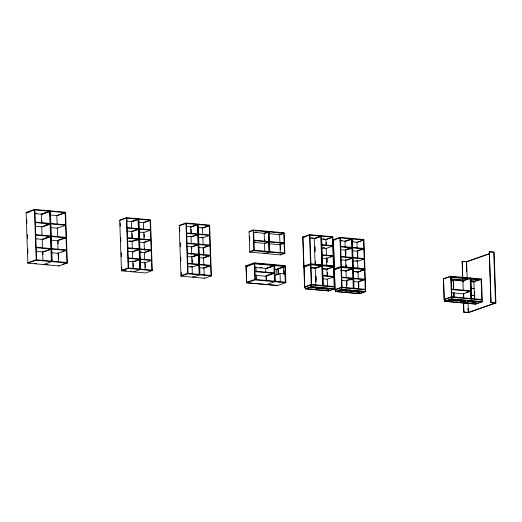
<?xml version="1.0" encoding="UTF-8"?>
<svg xmlns="http://www.w3.org/2000/svg" width="522" height="522" viewBox="0 0 522 522"><rect width="100%" height="100%" fill="white"/><g stroke="black" fill="none" stroke-linecap="round" stroke-linejoin="round"><path stroke-width="0.78" d="M34.452 209.433L26.1 212.369L27.875 263.147L58.986 265.933L67.338 262.997L65.563 212.219L34.452 209.433L36.22 260.21L27.875 263.147M28.031 212.323L30.309 211.527M41.675 214.216L48.507 211.815M48.898 211.854L42.067 214.255L34.674 213.589M64.819 212.943L57.231 215.612L50.229 214.986M45.499 225.008L50.053 223.409L35.287 222.085M42.51 226.874L50.856 223.938L65.622 225.263L57.276 228.192L51.058 227.638M64.089 225.341L65.609 224.806L50.843 223.481M45.936 237.575L50.49 235.977L35.724 234.652M42.948 239.441L51.3 236.505L66.066 237.83L57.714 240.766L50.719 240.133M58.457 240.042L66.046 237.373L51.28 236.048M126.409 217.674L119.701 220.036L121.476 270.814L145.573 272.973L152.28 270.611L150.506 219.834L126.409 217.674L128.184 268.452L121.476 270.814M119.721 220.493L126.428 218.131L150.525 220.291L143.818 222.653L138.193 222.144M44.148 251.741L50.216 249.607M137.73 219.475L131.766 221.569L131.753 221.113M137.377 219.775L132.164 221.609L126.95 221.139M27.855 262.69L36.207 259.754L67.318 262.54M61.929 251.539L66.483 249.94L51.724 248.616M135.426 229.667L138.408 228.623L127.153 227.612M132.51 231.507L137.723 229.673M43.43 264.537L51.782 261.607L50.008 210.829M62.764 264.145L66.562 262.807M132.053 241.086L138.761 238.724L127.505 237.719M136.588 240.303L139.57 239.252L150.825 240.264L144.118 242.619L139.296 242.188M185.93 223.011L179.222 225.367L180.997 276.145L204.696 278.272L211.403 275.916L209.635 225.139L185.93 223.011L187.705 273.789L180.997 276.145M179.242 225.824L185.943 223.468L209.648 225.595M144.105 242.162L146.336 241.379M148.574 240.59L150.812 239.807L139.55 238.795M191.091 226.887L197.055 224.793M196.703 225.093L191.483 226.926L186.347 226.463M137.625 249.353L139.113 248.831L127.857 247.82M133.958 251.454L139.178 249.62M208.904 225.856L202.941 227.951L198.203 227.527M145.201 252.009L151.165 249.914L139.909 248.903M191.828 236.825L198.536 234.469L209.596 235.461L202.888 237.817L198.941 237.464M133.567 261.822L138.787 259.989M195.848 244.831L198.086 244.042L187.026 243.056M192.931 246.671L198.145 244.838M133.521 271.89L140.229 269.535L138.46 218.757M204.722 246.939L208.448 245.634M253.177 230.006L249.066 231.448L249.79 252.113L280.745 254.893L284.855 253.444L284.131 232.779L253.177 230.006L253.894 250.671L249.79 252.113M198.504 247.493L203.247 247.924L209.955 245.562L198.895 244.57M249.085 231.905L253.19 230.463L284.151 233.236L280.04 234.678L269.208 233.706M193.969 255.721L198.438 254.149L187.378 253.157M192.54 257.033L197.753 255.199M264.563 233.295L267.982 232.088M265.639 233.086L269.065 231.885L269.757 251.637M204.324 257.307L210.288 255.212L199.228 254.221M196.618 265.828L199.6 264.784L210.66 265.776L203.952 268.132L199.998 267.779M265.313 243.435L268.732 242.228M203.932 267.675L210.64 265.32L199.58 264.328M279.981 244.289L282.037 243.572M303.758 266.155L302.74 237.105L309.513 234.659L332.821 236.747L334.641 288.79L328.56 290.93L305.253 288.842L305.194 287.061M302.962 237.425L309.533 235.115L332.84 237.203M265.267 253.503L269.372 252.061L268.654 231.39M314.616 238.469L320.456 236.414M315.738 238.247L320.847 236.453M285.293 266.096L254.338 263.323L245.849 266.305L245.836 265.848L254.318 262.866L285.28 265.639L285.873 282.65L277.658 285.534L246.704 282.761L246.123 266.207M246.143 266.664L254.351 263.78L285.312 266.553M326.994 239.252L332.109 237.458M334.791 268.876L334.393 268.837L333.375 239.696L339.946 237.386L363.912 239.533L365.733 291.583L359.651 293.716L335.685 291.57L335.62 289.788M333.421 239.748L334.191 268.882M255.819 267.238L256.315 271.858M333.388 240.153L339.959 237.843L363.925 239.989M266.103 268.452L272.823 266.089M271.727 266.651L266.501 268.491L254.123 267.381M345.375 241.223L351.215 239.174M346.497 241.001L350.882 239.461M277.828 268.719L283.055 266.886M278.657 274.435L278.467 268.96L278.069 268.921L276.706 269.404L276.895 274.879M284.568 266.814L277.097 269.437L274.742 269.228M362.47 240.505L357.355 242.299L351.763 241.797M266.716 275.518L274.18 272.895L255.004 271.179M246.743 282.715L246.169 266.259L246.495 282.8L254.912 279.877L285.873 282.65M346.008 249.412L351.848 247.363L340.651 246.358M347.541 249.686L351.195 248.4M275.009 275.29L280.033 273.521L285.045 273.972L285.332 282.148M330.172 256.778L333.088 255.754L322.231 254.775M303.706 266.664L310.551 264.262L333.858 266.35M256.393 283.687L256.726 283.609M304.039 267.081L304.496 287.276L311.269 284.927L334.328 287.1M357.988 250.488L363.827 248.433L352.637 247.428M272.973 281.697L274.468 281.169L273.919 265.535L265.711 268.419L265.848 272.327M266.377 284.581L266.709 284.503M315.36 268.204L321.487 266.018M316.045 268.106L321.154 266.311M278.885 282.2L280.321 281.697L280.033 273.521M346.432 260.302L353.002 257.992L364.199 258.997L357.629 261.307L352.833 260.876M277.613 285.482L246.495 282.8M333.14 267.062L327.026 269.208L322.368 268.791M361.994 259.31L364.18 258.54L352.989 257.535M334.132 269.391L340.977 266.99L364.943 269.137M334.471 269.809L334.928 290.004L341.701 287.655L365.668 289.801L365.028 289.854M352.976 268.517L346.119 270.964L341.342 270.494M347.535 270.605L352.644 268.81M331.62 277.189L333.812 276.419L322.948 275.446M305.253 288.842L311.334 286.702L334.641 288.79M305.899 288.79L311.484 286.826M316.058 288.314L319.275 287.257M347.078 280.183L352.918 278.128L341.727 277.13M350.079 279.942L352.265 279.172M330.446 288.294L328.351 289.031L328.41 290.806L333.995 288.842M327.712 289.358L329.467 288.81M359.064 281.26L364.904 279.205L353.714 278.2M335.685 291.57L341.76 289.429L365.733 291.583M336.325 291.517L341.91 289.553M350.034 290.01L347.11 291.035L343.92 290.754M361.537 291.08L359.443 291.818L359.501 293.592L365.087 291.628M359.097 292.111L360.558 291.596M462.603 279.896L462.205 261.274L466.603 261.666L467.223 279.4M495.261 302.995L490.863 302.603L489.336 251.741L494.125 252.172L495.9 302.949L468.521 312.567L463.732 312.136L463.392 302.466M466.355 261.757L489.166 253.738M489.564 253.77L466.753 261.79L461.957 261.359M482.002 300.039L451.445 297.188L444.189 299.739L443.459 278.82L450.714 276.268L481.519 279.029L482.308 301.729L475.549 304.104L444.764 301.344L444.705 299.569M443.504 278.872L444.235 299.693M450.382 276.562L443.459 278.82M463.601 280.307L470.126 278.011L470.844 298.473M462.981 280.732L463.314 280.647M464.724 280.086L467.621 279.068M465.115 280.118L467.294 279.355M469.467 278.591L470.922 278.082L471.634 298.545M450.773 278.872L464.241 280.079L464.26 280.536L462.89 281.019L451.001 279.949M450.551 277.312L468.776 278.95L470.146 278.467L451.125 276.764M469.565 279.022L470.935 278.539L481.14 279.453L479.77 279.936L470.355 279.087M474.596 281.293L481.121 278.996L481.839 299.458L480.384 299.967M475.718 281.071L478.615 280.053M470.531 280.64L475.235 281.064L475.255 281.521L473.885 282.004L470.746 281.723M466.224 292.359L468.404 291.596M444.764 301.344L451.53 298.969L482.308 301.729M445.41 301.292L451.68 299.093M474.459 295.524L470.811 295.087M474.459 295.628L470.811 295.191M466.433 300.483L464.345 301.22L464.404 302.995L470.674 300.796M463.999 301.514L466.179 300.75M464.554 303.119L471.32 300.744L470.524 278.043M465.2 303.067L471.464 300.868M478.126 301.227L475.34 302.205L475.398 303.98L481.669 301.781M477.898 301.481L474.994 302.499L472.638 302.29M463.732 312.136L468.371 312.443L468.038 302.773M490.863 302.603L495.9 302.949M65.576 212.676L34.465 209.89L26.113 212.826L26.511 212.859M489.088 251.826L493.734 252.133L495.502 302.91L468.13 312.534L467.986 308.502M255.258 232.003L256.804 232.14M278.48 234.084L280.027 234.221L280.04 234.678M201.348 227.351L202.927 227.494M253.725 232.323L264.961 233.327M311.471 237.778L313.011 237.921M323.125 238.828L324.664 238.965M333.375 239.696L335.007 239.892M340.559 240.388L342.145 240.531M351.75 241.392L353.335 241.536M302.74 237.105L304.287 237.242M35.431 213.204L36.99 213.341M309.951 238.052L315.007 238.502M321.604 239.096L326.27 239.513M339.783 240.72L345.773 241.262M321.878 244.674L332.736 245.647M139.198 228.695L150.46 229.7M186.674 232.949L197.734 233.941M198.523 234.013L209.583 235.004M321.891 245.131L332.755 246.103L326.185 248.413L321.526 247.996M340.67 246.815L351.861 247.82L345.29 250.123L340.494 249.699M352.65 247.885L363.847 248.89L357.276 251.199L352.481 250.769M127.166 228.068L138.421 229.08L131.72 231.435L126.892 231.005M139.217 229.151L150.473 230.156L143.765 232.518L138.943 232.081M186.687 233.406L197.747 234.398L191.039 236.753L186.302 236.329M253.92 240.146L268.608 241.464M269.404 241.529L284.092 242.847M253.94 240.603L268.628 241.921L264.517 243.363L253.699 242.391M269.417 241.986L284.105 243.304L280.001 244.746L269.176 243.781M323.066 247.676L324.612 247.82M201.296 237.216L202.875 237.36L203.136 244.805M253.679 241.934L255.225 242.071M35.3 222.542L50.066 223.866L41.714 226.802L35.503 226.241M341.003 256.459L352.2 257.463M198.875 244.113L209.935 245.105M322.244 255.232L333.108 256.211L326.537 258.52L322.655 258.168M341.023 256.915L352.213 257.92L345.642 260.23L340.846 259.799M127.518 238.176L138.78 239.187L132.073 241.542L127.244 241.105M187.039 243.513L198.099 244.505L191.391 246.86L186.654 246.436M284.836 252.987L253.881 250.214L249.77 251.656L250.168 251.695M253.894 250.671L284.855 253.444M356.011 260.706L357.609 260.85M129.639 240.87L131.25 241.014M263.701 252.909L265.254 253.046M35.744 235.109L50.504 236.433L42.158 239.37L35.94 238.808M333.839 265.894L310.531 263.806L303.687 266.207L303.719 267.12L310.564 264.719L333.871 266.807M364.93 268.68L340.964 266.533L334.119 268.934L334.152 269.848L340.997 267.447L364.963 269.593L358.105 272.034L353.322 271.57M449.742 276.784L452.117 276.999M127.87 248.283L139.133 249.288L132.425 251.643L127.596 251.212M139.922 249.359L151.178 250.371L144.47 252.726L139.648 252.296M187.391 253.614L198.451 254.605L191.744 256.961L187.007 256.537M199.247 254.677L210.307 255.669L203.6 258.025L198.856 257.6M450.786 279.329L464.26 280.536M470.544 281.097L475.255 281.521M451.054 279.551L452.567 279.688M456.43 280.033L457.944 280.17M463.268 280.595L462.877 280.562L463.229 290.793M139.628 251.839L141.24 251.982M310.981 267.701L315.647 268.073M322.635 268.745L327.261 269.163M340.814 270.376L346.804 270.866M352.8 271.453L358.392 271.903M310.714 267.747L315.373 268.164M245.836 265.848L247.421 265.992M36.162 247.219L50.928 248.544M260.498 267.499L262.096 267.636M254.54 267.01L256.067 267.147M259.956 267.499L261.483 267.636M36.181 247.676L50.947 249.001L42.595 251.937L36.377 251.376M51.737 249.072L66.503 250.397L58.151 253.333L51.156 252.707M471.346 288.203L474.459 288.483M471.346 288.307L474.465 288.581M471.881 288.464L474.217 288.673M128.21 257.927L139.465 258.938M140.261 259.01L151.517 260.015M187.731 263.264L198.791 264.256M128.223 258.383L139.485 259.395L132.777 261.75L127.949 261.32M140.274 259.467L151.53 260.471L144.822 262.834L140 262.396M187.744 263.721L198.804 264.713L192.096 267.068L187.359 266.644M322.968 275.903L333.826 276.875L327.255 279.185L322.603 278.768M341.747 277.587L352.937 278.591L346.367 280.895L341.571 280.464M353.727 278.657L364.917 279.661L358.346 281.971L353.551 281.541M451.556 289.129L470.576 290.832M255.023 271.636L274.194 273.352L265.985 276.236L254.795 275.238M451.576 289.586L470.596 291.289L463.34 293.84L451.452 292.77M190.504 266.468L192.083 266.611M482.237 299.498L451.426 296.731L444.176 299.282L444.568 299.315M152.267 270.155L128.164 267.995L121.456 270.357L121.854 270.389L121.743 267.173M211.39 275.459L187.685 273.332L180.977 275.688L181.375 275.727L181.264 272.51M285.86 282.193L254.899 279.42L246.684 282.304L247.082 282.337M334.563 286.558L311.256 284.47L304.685 286.78L305.076 286.813M365.654 289.345L341.682 287.198L335.117 289.508L335.509 289.54M36.22 260.21L67.338 262.997M128.184 268.452L152.28 270.611M187.705 273.789L211.403 275.916M482.067 301.814L451.282 299.054L451.223 297.279M365.485 291.667L341.518 289.521L341.453 287.739M124.673 270.644L126.278 270.787M130.298 271.146L131.903 271.29M309.455 287.335L328.743 289.064L328.808 290.845L305.5 288.751L305.435 286.976M339.065 289.991L359.834 291.85L359.899 293.632L335.933 291.478L335.868 289.703M448.907 299.837L465.135 301.292M467.882 301.54L475.731 302.238L475.796 304.019L445.012 301.259L444.953 299.484M310.016 287.491L314.035 287.857M315.64 288L328.501 289.149L328.56 290.93M340.416 290.219L354.797 291.511M356.396 291.654L359.593 291.942M449.455 299.993L464.495 301.344M469.206 301.762L475.49 302.329M310.14 287.674L312.45 287.876M321.023 288.646L324.103 288.927M343.894 290.695L347.065 290.982M350.327 291.276L353.498 291.557M355.88 291.772L359.051 292.059M449.52 300.17L452.541 300.437M454.89 300.646L457.911 300.92M460.933 301.187L463.954 301.462M309.892 287.759L311.693 287.863M321.017 288.699L323.346 288.907M350.079 291.361L352.709 291.537M355.9 291.824L358.301 292.039M448.946 300.163L451.321 300.378M454.649 300.737L457.663 300.946M460.685 301.279L463.21 301.442M34.857 263.316L36.416 263.453M46.523 264.36L48.083 264.497M58.575 265.444L58.986 265.933M489.336 251.741L491.104 302.519M479.757 279.479L479.77 279.936M474.622 291.811L474.759 297.064M473.865 281.547L474.472 298.858M468.763 278.494L468.776 278.95M466.407 263.369L466.694 271.427M464.737 301.253L464.802 303.034M463.229 280.64L463.282 282.245M463.673 293.455L463.784 296.659M462.205 261.274L462.851 279.812M463.34 293.938L463.503 298.662M463.64 302.382L463.973 312.052M453.409 279.759L453.748 289.371M453.859 292.574L454.023 297.377M453.324 279.753L453.657 289.364M453.768 292.568L453.938 297.37M453.161 279.851L453.22 281.449M453.611 292.659L453.722 295.863M453.076 279.838L453.135 281.443M453.52 292.653L453.638 295.857M451.112 276.308L451.824 296.77M451.53 298.969L450.714 276.268M364.532 268.641L363.534 239.957L356.963 242.26L357.159 247.839M365.256 289.312L364.565 269.561L357.994 271.864L358.242 278.976M357.609 250.762L357.838 257.215M358.725 281.384L358.882 287.231M357.257 250.743L357.518 258.201M357.603 260.595L357.883 268.562M358.327 281.345L358.601 289.247M352.343 238.952L353.342 267.642M353.374 268.556L354.066 288.307M351.926 238.456L353.681 288.731M352.552 267.571L351.547 238.88L344.977 241.19L345.199 247.565M353.27 288.235L352.585 268.484L346.014 270.794L346.262 277.906M345.714 249.699L345.818 253.973M346.249 265.026L346.262 266.729M346.738 280.307L346.876 284.262M345.623 249.692L345.825 255.336M346.164 265.019L346.216 266.631M346.706 280.529L346.869 285.351M345.277 249.666L345.538 257.131M345.616 259.519L345.897 267.486M346.34 280.275L346.621 288.177M340.357 237.875L341.362 266.566M341.388 267.479L342.08 287.231M339.946 237.386L341.76 289.429M334.426 269.757L335.131 289.964M334.354 287.694L334.393 288.881L311.086 286.793L311.021 285.012M333.441 265.855L332.442 237.164L325.872 239.474L326.093 245.849M334.165 286.526L333.473 266.768L326.902 269.078L327.15 276.19M326.38 242.697L326.459 245.092M326.909 257.842L327.046 261.829M327.438 273.065L327.548 276.223M326.322 242.325L326.407 244.746M326.883 258.462L327.026 262.501M327.372 272.38L327.483 275.596M326.178 248.244L326.426 255.415M326.511 257.803L326.792 265.776M327.261 279.348L327.509 286.461M321.578 236.192L322.583 264.882M322.616 265.796L323.301 285.547M321.167 235.703L322.922 285.971M321.787 264.811L320.789 236.12L314.218 238.43L315.138 264.732M322.511 285.475L321.82 265.724L315.249 268.034L315.856 285.417M314.89 246.436L315.034 250.423M315.458 261.463L315.529 264.765M315.973 276.171L316.058 279.923M314.864 246.932L315.034 251.774M315.373 261.457L315.484 264.68M315.888 276.158L316.084 281.789M309.924 235.148L310.929 263.838M310.962 264.752L311.647 284.503M309.513 234.659L311.334 286.702M302.943 236.968L303.961 266.109M303.993 267.023L304.698 287.237M284.444 252.955L283.753 233.203L279.648 234.646L279.949 243.337M285.462 282.161L284.914 266.52L283.544 266.996L283.792 274.037M284.079 270.944L284.19 274.07M280.425 245.738L280.568 249.692M280.732 254.429L280.745 254.893M280.007 244.916L280.281 252.818M278.069 268.921L278.265 274.396M277.645 285.077L277.658 285.534M274.716 265.6L275.257 281.241M274.304 265.111L274.879 281.665L266.664 284.549L266.651 284.092M268.96 251.565L268.275 231.814L264.165 233.256L264.445 241.157M266.409 275.884L266.488 278.239M266.35 275.492L266.481 280.582M264.784 239.611L264.837 241.19M265.966 275.779L266.148 280.927M264.497 242.737L264.804 251.428M256.335 274.983L256.589 279.694M256.289 278.213L256.341 279.779M256.198 278.206L256.256 279.772M253.588 230.496L254.273 250.247M254.749 263.812L255.297 279.453M254.318 262.866L254.912 279.877M249.647 236.681L249.784 240.629M210.992 275.42L209.25 225.556L202.543 227.912L202.771 234.352M203.697 249.666L203.841 253.685M204.683 277.815L204.696 278.272M203.228 247.467L203.247 247.924M203.247 248.022L203.502 255.258M203.58 257.568L203.834 264.908M203.919 267.323L204.174 274.559M198.19 224.564L199.933 274.428M197.779 224.075L199.554 274.853L192.846 277.208L192.833 276.751M199.143 274.357L197.401 224.493L190.693 226.855L190.922 233.288M191.176 229.302L191.313 233.321M191.789 246.997L191.848 248.602M192.213 259.056L192.357 263.081M191.026 236.296L191.287 243.741M191.398 246.958L191.652 254.194M191.731 256.504L191.985 263.851M192.07 266.259L192.324 273.502M186.341 223.501L188.083 273.365M179.692 227.468L179.829 231.494M180.227 242.75L180.364 246.769M180.729 257.229L180.873 261.248M151.869 270.122L150.127 220.258L143.419 222.613L143.648 229.047M143.798 222.196L143.818 222.653M144.209 233.908L144.32 237.125M144.718 248.387L144.77 249.992M145.246 263.669L145.39 267.688M143.752 232.062L144.013 239.507M144.124 242.723L144.379 249.96M144.457 252.27L144.711 259.61M144.796 262.024L145.051 269.261M138.872 219.247L140.614 269.111M139.818 269.039L138.076 219.175L131.374 221.537L131.622 228.773M132.19 233.634L132.327 237.654M132.803 251.33L132.862 252.935M133.227 263.388L133.371 267.414M131.701 230.978L131.962 238.423M132.073 241.64L132.327 248.877M132.405 251.186L132.666 258.534M132.745 260.941L132.999 268.184M126.82 218.17L128.562 268.034M120.197 222.94L120.308 226.156M120.706 237.412L120.843 241.438M121.234 252.694L121.378 256.72M66.927 262.507L65.185 212.643L56.833 215.579L57.139 224.421M58.099 240.544L58.21 243.761M58.575 254.214L58.718 258.24M57.257 227.644L57.564 236.486M57.694 240.309L58.014 249.353M58.125 252.576L58.431 261.418M50.419 211.319L52.161 261.183M51.365 261.111L49.629 211.247L41.277 214.183L41.584 223.031M41.897 220.649L41.982 223.064M42.993 252.015L43.078 254.429M41.695 226.248L42.034 235.898M42.138 238.913L42.458 247.963M42.569 251.18L42.908 260.83M34.863 209.922L36.605 259.786M26.739 219.292L26.876 223.312M27.268 234.574L27.412 238.593M27.777 249.053L27.914 253.072M317.937 288.372L316.397 288.235L317.905 288.418"/></g></svg>
